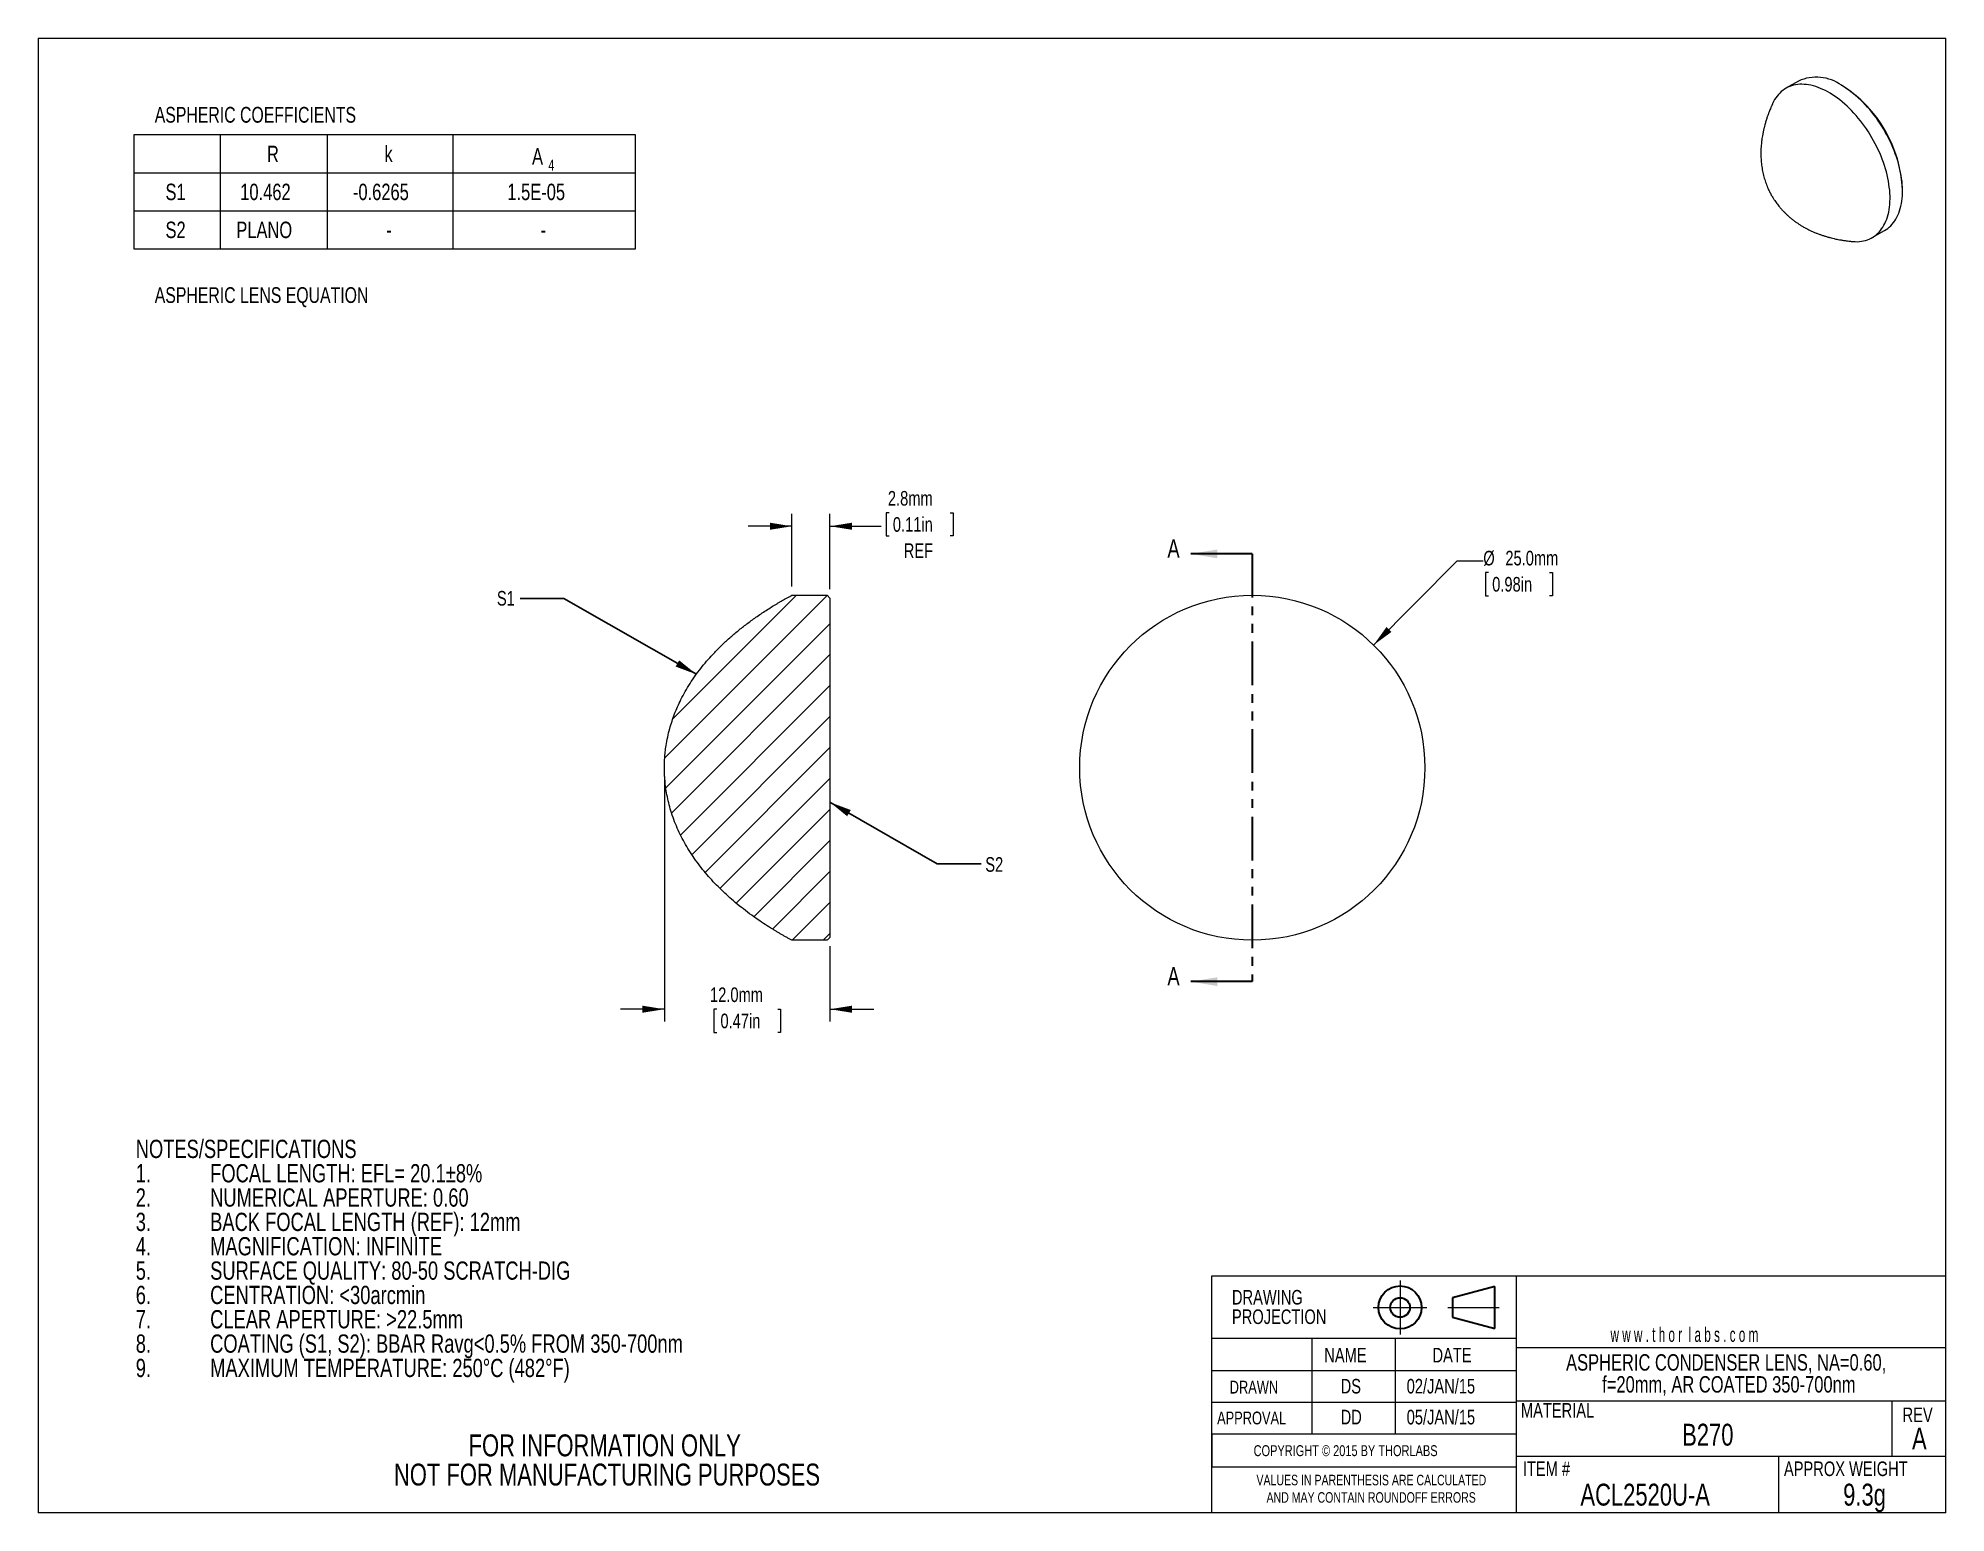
# Model space of a CAD drawing. Header units: millimetres. Extents: x 2 to 278, y 1 to 215.
import ezdxf

# ---------------------------------------------------------------- set-up
doc = ezdxf.new("R2010")
doc.units = ezdxf.units.MM
doc.header["$PDSIZE"] = -1
doc.linetypes.add('CENTERX2', pattern=[20.32, 12.7, -2.54, 2.54, -2.54])
doc.linetypes.add('PHANTOM', pattern=[12.7, 6.35, -1.27, 1.27, -1.27, 1.27, -1.27])
doc.styles.add('SLDTEXTSTYLE0', font='TXT', dxfattribs={"width": 0.75})
doc.styles.add('SLDTEXTSTYLE1', font='TXT', dxfattribs={"width": 0.6})
doc.dimstyles.new('SLDDIMSTYLE0', dxfattribs={"dimtxt": 2.116667, "dimasz": 3.175, "dimexe": 0, "dimexo": 0.0625, "dimgap": 0.529167, "dimtad": 0, "dimtih": 1, "dimtoh": 1, "dimdec": 1, "dimlfac": 0.5, "dimrnd": 1e-09, "dimzin": 4, "dimdsep": 46, "dimtxsty": 'SLDTEXTSTYLE0', "dimsah": 1, "dimcen": 0, "dimadec": 0, "dimazin": 1, "dimtfac": 1, "dimtdec": 1, "dimtofl": 0, "dimtmove": 0, "dimatfit": 3, "dimfxl": 1, "dimfrac": 2, "dimtolj": 1, "dimtzin": 12, "dimarcsym": 0})
doc.dimstyles.new('SLDDIMSTYLE1', dxfattribs={"dimtxt": 2.116667, "dimasz": 3.175, "dimexe": 0, "dimexo": 0.0625, "dimgap": 0.529167, "dimtad": 0, "dimtih": 1, "dimtoh": 1, "dimdec": 1, "dimlfac": 0.5, "dimrnd": 1e-09, "dimzin": 4, "dimdsep": 46, "dimtxsty": 'SLDTEXTSTYLE0', "dimsah": 1, "dimcen": 0.09, "dimadec": 0, "dimazin": 1, "dimtfac": 1, "dimtdec": 1, "dimtmove": 0, "dimatfit": 0, "dimfxl": 1, "dimfrac": 2, "dimtolj": 1, "dimtzin": 12, "dimarcsym": 0})
doc.dimstyles.new('SLDDIMSTYLE2', dxfattribs={"dimtxt": 2.116667, "dimasz": 3.175, "dimexe": 0, "dimexo": 0.0625, "dimgap": 0.529167, "dimtad": 0, "dimtih": 1, "dimtoh": 1, "dimdec": 1, "dimlfac": 0.5, "dimrnd": 1e-09, "dimzin": 12, "dimdsep": 46, "dimtxsty": 'SLDTEXTSTYLE0', "dimsah": 1, "dimcen": 0.09, "dimadec": 0, "dimazin": 3, "dimtfac": 1, "dimtdec": 1, "dimtmove": 0, "dimatfit": 0, "dimfxl": 1, "dimfrac": 2, "dimtolj": 1, "dimtzin": 12, "dimarcsym": 0})
doc.dimstyles.new('SLDDIMSTYLE3', dxfattribs={"dimtxt": 0.18, "dimasz": 3.175, "dimexe": 0, "dimexo": 0.0625, "dimgap": 0, "dimtad": 0, "dimtih": 1, "dimtoh": 1, "dimdec": 0, "dimrnd": 1e-09, "dimzin": 0, "dimdsep": 46, "dimtxsty": 'Standard', "dimsah": 1, "dimcen": 0.09, "dimadec": 0, "dimazin": 0, "dimtfac": 3.175, "dimtdec": 0, "dimtofl": 0, "dimtmove": 0, "dimatfit": 3, "dimfxl": 1, "dimfrac": 2, "dimtolj": 1, "dimtzin": 0, "dimarcsym": 0})

# ---------------------------------------------------------------- blocks, each defined once
blk = doc.blocks.new('Third Angle Projection Block')
at = {"color": 7, "linetype": 'CENTERX2', "lineweight": 0}
for p, q in [((101.48, 23.81), (101.48, 14.07)), ((96.6, 18.94), (106.35, 18.94)), ((110.14, 18.94), (119.45, 18.94))]:
    blk.add_line(p, q, dxfattribs=at)
at = {"color": 7, "linetype": 'Continuous', "lineweight": 30}
for p, q in [((118.62, 22.75), (111, 20.71)), ((118.62, 15.13), (118.62, 22.75)), ((111, 20.71), (111, 17.17)), ((111, 17.17), (118.62, 15.13))]:
    blk.add_line(p, q, dxfattribs=at)
for radius in [3.9, 1.77]:
    blk.add_circle((101.48, 18.94), radius, dxfattribs=at)
at = {"color": 7, "linetype": 'Continuous', "lineweight": 0}
blk.add_point((101.48, 18.94), dxfattribs=at)
blk = doc.blocks.new('SW_NOTE_0')
at = {"color": 0, "linetype": 'Continuous', "lineweight": 0, "attachment_point": 1, "style": 'SLDTEXTSTYLE0'}
for s, insert, char_height in [('NOTES/SPECIFICATIONS', (0, 3.41), 2.6458), ('1.', (0, -0.12), 2.646), ('FOCAL LENGTH: EFL= 20.1±8%', (10.78, -0.12), 2.6458), ('2.', (0, -3.64), 2.646), ('NUMERICAL APERTURE: 0.60', (10.78, -3.64), 2.6458), ('3.', (0, -7.17), 2.646), ('BACK FOCAL LENGTH (REF): 12mm', (10.78, -7.17), 2.6458), ('4.', (0, -10.7), 2.646), ('MAGNIFICATION: INFINITE', (10.78, -10.7), 2.6458), ('5.', (0, -14.23), 2.646), ('SURFACE QUALITY: 80-50 SCRATCH-DIG', (10.78, -14.23), 2.6458), ('6.', (0, -17.76), 2.646), ('CENTRATION: <30arcmin', (10.78, -17.76), 2.6458), ('7.', (0, -21.28), 2.646), ('CLEAR APERTURE: >22.5mm', (10.78, -21.28), 2.6458), ('8.', (0, -24.81), 2.646), ('COATING (S1, S2): BBAR Ravg<0.5% FROM 350-700nm', (10.78, -24.81), 2.6458), ('9.', (0, -28.34), 2.646), ('MAXIMUM TEMPERATURE: 250°C (482°F)', (10.78, -28.34), 2.6458)]:
    blk.add_mtext(s, dxfattribs=dict(at, insert=insert, char_height=char_height))
blk = doc.blocks.new('SW_NOTE_1')
at = {"color": 0, "linetype": 'Continuous', "lineweight": 0, "char_height": 1.524, "attachment_point": 2, "style": 'SLDTEXTSTYLE0'}
for s, insert in [('VALUES IN PARENTHESIS ARE CALCULATED', (19.91, 1.96)), ('AND MAY CONTAIN ROUNDOFF ERRORS', (19.88, -0.56))]:
    blk.add_mtext(s, dxfattribs=dict(at, insert=insert))
blk = doc.blocks.new('SW_NOTE_2')
at = {"color": 0, "linetype": 'Continuous', "lineweight": 0, "char_height": 2.117, "attachment_point": 1, "style": 'SLDTEXTSTYLE0'}
for s, insert in [('DRAWING', (0, 2.73)), ('PROJECTION', (0, -0.09))]:
    blk.add_mtext(s, dxfattribs=dict(at, insert=insert))
blk = doc.blocks.new('SW_NOTE_3')
at = {"color": 0, "linetype": 'Continuous', "lineweight": 0, "char_height": 3.175, "attachment_point": 2, "style": 'SLDTEXTSTYLE0'}
for s, insert in [('FOR INFORMATION ONLY', (25.05, 4.09)), ('NOT FOR MANUFACTURING PURPOSES', (25.38, -0.14))]:
    blk.add_mtext(s, dxfattribs=dict(at, insert=insert))
blk = doc.blocks.new('SW_NOTE_4')
at = {"color": 0, "linetype": 'Continuous', "lineweight": 0, "char_height": 2.3813, "attachment_point": 2, "style": 'SLDTEXTSTYLE0'}
for s, insert in [('ASPHERIC CONDENSER LENS, NA=0.60,', (28.65, 3.07)), ('f=20mm, AR COATED 350-700nm', (29.04, -0.11))]:
    blk.add_mtext(s, dxfattribs=dict(at, insert=insert))
blk = doc.blocks.new('SW_TABLEANNOTATION_0')
at = {"color": 0, "linetype": 'Continuous', "lineweight": 0}
for p, q in [((0, 0), (0, -16.5)), ((72.68, 0), (0, 0)), ((12.5, 0), (12.5, -16.5)), ((27.99, 0), (27.99, -16.5)), ((46.21, 0), (46.21, -16.5)), ((72.68, -16.5), (72.68, 0)), ((0, -5.5), (72.68, -5.5)), ((0, -11), (72.68, -11)), ((0, -16.5), (72.68, -16.5))]:
    blk.add_line(p, q, dxfattribs=at)
at = {"color": 0, "linetype": 'Continuous', "lineweight": 0, "attachment_point": 1, "style": 'SLDTEXTSTYLE0'}
for s, insert, char_height in [('R', (19.28, -1.57), 2.38), ('k', (36.31, -1.57), 2.38), ('A', (57.69, -1.92), 2.38), ('4', (60.04, -3.59), 1.59), ('S1', (4.58, -7.07), 2.381), ('10.462', (15.41, -7.07), 2.381), ('-0.6265', (31.74, -7.07), 2.381), ('1.5E-05', (54.11, -7.07), 2.381), ('S2', (4.58, -12.57), 2.381), ('PLANO', (14.84, -12.57), 2.381), ('-', (36.57, -12.57), 2.38), ('-', (58.92, -12.57), 2.38)]:
    blk.add_mtext(s, dxfattribs=dict(at, insert=insert, char_height=char_height))
blk = doc.blocks.new('_D')
at = {"color": 7, "linetype": 'Continuous', "lineweight": 0}
for p, q in [((195.07, 126.68), (207.16, 138.91)), ((207.16, 138.91), (210.97, 138.91)), ((211.72, 137.19), (211.29, 137.19)), ((211.29, 137.19), (211.29, 133.82)), ((220.55, 137.19), (220.98, 137.19)), ((220.98, 137.19), (220.98, 133.82)), ((211.29, 133.82), (211.72, 133.82)), ((220.98, 133.82), (220.55, 133.82))]:
    blk.add_line(p, q, dxfattribs=at)
blk.add_solid([(195.07, 126.68), (197.66, 128.58), (196.94, 129.29)], dxfattribs=at)
at = {"color": 7, "linetype": 'Continuous', "lineweight": 0, "char_height": 2.117, "attachment_point": 1, "style": 'SLDTEXTSTYLE0'}
for s, insert in [('%%c', (210.97, 140.34)), ('25.0mm', (214.17, 140.34)), ('0.98in', (212.26, 136.55))]:
    blk.add_mtext(s, dxfattribs=dict(at, insert=insert))
blk = doc.blocks.new('_D_1')
at = {"color": 7, "linetype": 'Continuous', "lineweight": 0}
for p, q in [((92.31, 107.63), (92.31, 72.12)), ((116.31, 83.03), (116.31, 72.12)), ((92.31, 73.9), (85.96, 73.9)), ((99.9, 73.9), (99.47, 73.9)), ((99.47, 73.9), (99.47, 70.53)), ((108.73, 73.9), (109.16, 73.9)), ((109.16, 73.9), (109.16, 70.53)), ((116.31, 73.9), (122.66, 73.9)), ((99.47, 70.53), (99.9, 70.53)), ((109.16, 70.53), (108.73, 70.53))]:
    blk.add_line(p, q, dxfattribs=at)
for points in [[(92.31, 73.9), (89.14, 74.41), (89.14, 73.39)], [(116.31, 73.9), (119.49, 73.39), (119.49, 74.41)]]:
    blk.add_solid(points, dxfattribs=at)
at = {"color": 7, "linetype": 'Continuous', "lineweight": 0, "char_height": 2.117, "attachment_point": 1, "style": 'SLDTEXTSTYLE0'}
for s, insert in [('12.0mm', (98.93, 77.06)), ('0.47in', (100.44, 73.26))]:
    blk.add_mtext(s, dxfattribs=dict(at, insert=insert))
blk = doc.blocks.new('_D_2')
at = {"color": 7, "linetype": 'Continuous', "lineweight": 0}
for p, q in [((110.79, 143.9), (104.44, 143.9)), ((110.79, 135.17), (110.79, 145.68)), ((116.31, 134.77), (116.31, 145.68)), ((116.31, 143.9), (123.71, 143.9)), ((124.89, 145.85), (124.46, 145.85)), ((124.46, 145.85), (124.46, 142.49)), ((133.72, 145.85), (134.15, 145.85)), ((134.15, 145.85), (134.15, 142.49)), ((124.46, 142.49), (124.89, 142.49)), ((134.15, 142.49), (133.72, 142.49))]:
    blk.add_line(p, q, dxfattribs=at)
for points in [[(110.79, 143.9), (107.62, 144.41), (107.62, 143.39)], [(116.31, 143.9), (119.49, 143.39), (119.49, 144.41)]]:
    blk.add_solid(points, dxfattribs=at)
at = {"color": 7, "linetype": 'Continuous', "lineweight": 0, "char_height": 2.117, "attachment_point": 1, "style": 'SLDTEXTSTYLE0'}
for s, insert in [('2.8mm', (124.7, 149.01)), ('0.11in', (125.42, 145.22)), ('REF', (127, 141.42))]:
    blk.add_mtext(s, dxfattribs=dict(at, insert=insert))

msp = doc.modelspace()

# ---------------------------------------------------------------- hatches: boundary and pattern name
at = {"linetype": 'Continuous', "lineweight": 0}
h = msp.add_hatch(dxfattribs=at)
h.set_pattern_fill('ANSI31', style=0)
edge = h.paths.add_edge_path(flags=0)
edge.add_line((115.91, 133.9), (110.79, 133.9))
edge.add_spline(control_points=[(110.79, 133.9), (110.69, 133.84), (110.48, 133.73), (109.9, 133.41), (108.98, 132.89), (107.63, 132.08), (106.25, 131.19), (104.86, 130.21), (103.76, 129.37), (102.88, 128.67), (101.82, 127.77), (100.78, 126.83), (99.79, 125.84), (98.8, 124.76), (98.03, 123.86), (97.29, 122.93), (96.6, 121.96), (95.98, 121.03), (95.4, 120.08), (94.87, 119.1), (94.37, 118.09), (93.93, 117.07), (93.58, 116.15), (93.32, 115.36), (93.08, 114.56), (92.91, 113.88), (92.75, 113.2), (92.62, 112.51), (92.54, 111.97), (92.46, 111.39), (92.4, 110.87), (92.36, 110.26), (92.33, 109.79), (92.32, 109.26), (92.31, 109.02), (92.31, 108.9)], knot_values=[0.065228, 0.065228, 0.065228, 0.065228, 0.065228, 0.079767, 0.094306, 0.123383, 0.181538, 0.239692, 0.26877, 0.297847, 0.326924, 0.356001, 0.414156, 0.443233, 0.47231, 0.508743, 0.53782, 0.566897, 0.595974, 0.625052, 0.654129, 0.683206, 0.712283, 0.741361, 0.755899, 0.770438, 0.799515, 0.814054, 0.828592, 0.843131, 0.85767, 0.872208, 0.886747, 0.901286, 0.915824, 0.915824, 0.915824, 0.915824, 0.915824], weights=[1, 1, 1, 1, 1, 1, 1, 1, 1, 1, 1, 1, 1, 1, 1, 1, 1, 1, 1, 1, 1, 1, 1, 1, 1, 1, 1, 1, 1, 1, 1, 1, 1, 1, 1, 1], degree=4, periodic=0)
edge.add_spline(control_points=[(92.31, 108.9), (92.31, 108.78), (92.32, 108.54), (92.33, 108), (92.36, 107.54), (92.4, 106.93), (92.46, 106.4), (92.54, 105.83), (92.62, 105.29), (92.75, 104.6), (92.91, 103.92), (93.08, 103.24), (93.32, 102.44), (93.58, 101.64), (93.93, 100.73), (94.37, 99.7), (94.87, 98.7), (95.4, 97.72), (95.98, 96.76), (96.6, 95.83), (97.29, 94.87), (98.03, 93.93), (98.8, 93.03), (99.79, 91.95), (100.78, 90.97), (101.82, 90.02), (102.88, 89.12), (103.76, 88.42), (104.86, 87.58), (106.25, 86.61), (107.63, 85.71), (108.98, 84.9), (109.9, 84.38), (110.48, 84.07), (110.69, 83.95), (110.79, 83.9)], knot_values=[0.065228, 0.065228, 0.065228, 0.065228, 0.065228, 0.079767, 0.094306, 0.108844, 0.123383, 0.137922, 0.15246, 0.166999, 0.181538, 0.210615, 0.225153, 0.239692, 0.268769, 0.297847, 0.326924, 0.356001, 0.385078, 0.414156, 0.443233, 0.47231, 0.508742, 0.53782, 0.566897, 0.625051, 0.654129, 0.683206, 0.712283, 0.741361, 0.799515, 0.85767, 0.886747, 0.901286, 0.915824, 0.915824, 0.915824, 0.915824, 0.915824], weights=[1, 1, 1, 1, 1, 1, 1, 1, 1, 1, 1, 1, 1, 1, 1, 1, 1, 1, 1, 1, 1, 1, 1, 1, 1, 1, 1, 1, 1, 1, 1, 1, 1, 1, 1, 1], degree=4, periodic=0)
edge.add_line((110.79, 83.9), (115.91, 83.9))
edge.add_line((115.91, 83.9), (116.31, 84.3))
edge.add_line((116.31, 84.3), (116.31, 133.5))
edge.add_line((116.31, 133.5), (115.91, 133.9))

# ---------------------------------------------------------------- linework, layer by layer
at = {"color": 7, "linetype": 'Continuous', "lineweight": 0}
for p, q in [((1.58, 214.65), (277.99, 214.65)), ((1.58, 214.65), (1.58, 0.9)), ((277.99, 0.9), (277.99, 214.65)), ((256.62, 208.42), (254.81, 207.38)), ((263.02, 207.72), (262.87, 207.8)), ((271.71, 192.5), (271.71, 192.66)), ((267.31, 185.73), (269.12, 186.77)), ((110.79, 133.9), (115.91, 133.9)), ((115.91, 133.9), (116.31, 133.5)), ((116.31, 133.5), (116.31, 84.3)), ((115.91, 83.9), (110.79, 83.9)), ((116.31, 84.3), (115.91, 83.9)), ((277.99, 35.24), (277.99, 50.03)), ((171.63, 7.56), (171.63, 35.24)), ((171.63, 35.24), (215.74, 35.24)), ((215.74, 35.24), (215.74, 0.9)), ((215.74, 35.24), (277.99, 35.24)), ((171.63, 12.3), (171.63, 26.17)), ((171.63, 0.9), (171.63, 26.17)), ((215.74, 26.17), (171.63, 26.17)), ((186.13, 26.17), (186.13, 12.3)), ((198.21, 26.17), (198.21, 12.3)), ((215.74, 24.89), (277.99, 24.89)), ((215.74, 21.49), (171.63, 21.49)), ((215.74, 16.92), (171.63, 16.92)), ((215.74, 17.16), (277.99, 17.16)), ((270.17, 17.16), (270.17, 9.14)), ((215.74, 12.3), (171.63, 12.3)), ((171.63, 12.3), (171.63, 7.56)), ((215.74, 9.14), (277.99, 9.14)), ((253.75, 9.14), (253.75, 0.9)), ((171.63, 7.56), (215.74, 7.56)), ((277.99, 0.9), (1.58, 0.9))]:
    msp.add_line(p, q, dxfattribs=at)
at = {"color": 7, "linetype": 'Continuous', "lineweight": 30}
for p, q in [((177.5, 139.9), (168.61, 139.9)), ((177.5, 77.9), (168.61, 77.9))]:
    msp.add_line(p, q, dxfattribs=at)
at = {"color": 7, "linetype": 'PHANTOM', "lineweight": 30}
msp.add_line((177.5, 139.9), (177.5, 77.9), dxfattribs=at)
at = {"color": 7, "linetype": 'Continuous', "lineweight": 0, "flags": 128}
for points in [[(264.48, 185.17), (264.51, 185.17), (264.83, 185.15), (265.15, 185.14), (265.46, 185.16), (265.76, 185.2), (266.06, 185.25), (266.34, 185.32), (266.62, 185.41), (266.89, 185.52), (267.15, 185.64), (267.41, 185.78), (267.65, 185.94), (267.88, 186.12), (268.1, 186.31), (268.31, 186.52), (268.5, 186.75), (268.69, 186.99), (268.86, 187.25), (269.02, 187.52), (269.17, 187.8), (269.3, 188.1), (269.42, 188.42), (269.53, 188.74), (269.63, 189.08), (269.71, 189.43), (269.77, 189.8), (269.83, 190.17), (269.87, 190.55), (269.89, 190.95), (269.9, 191.35), (269.9, 191.76), (269.88, 192.18), (269.85, 192.6), (269.8, 193.03), (269.74, 193.47), (269.67, 193.91), (269.58, 194.36), (269.48, 194.81), (269.37, 195.26), (269.24, 195.72), (269.1, 196.17), (268.94, 196.63), (268.78, 197.09), (268.6, 197.54), (268.41, 198), (268.2, 198.45), (267.99, 198.9), (267.76, 199.34), (267.53, 199.78), (267.28, 200.22), (267.03, 200.65), (266.76, 201.07), (266.48, 201.48), (266.2, 201.89), (265.91, 202.29), (265.61, 202.68), (265.3, 203.06), (264.99, 203.43), (264.67, 203.79), (264.34, 204.14), (264.01, 204.47), (263.68, 204.8), (263.34, 205.1), (262.99, 205.4), (262.65, 205.68), (262.3, 205.95), (261.95, 206.2), (261.59, 206.44), (261.24, 206.66), (260.89, 206.86), (260.53, 207.05), (260.18, 207.22), (259.83, 207.37), (259.48, 207.51), (259.13, 207.63), (258.79, 207.73), (258.45, 207.81), (258.11, 207.88), (257.78, 207.92), (257.46, 207.95), (257.14, 207.96), (256.82, 207.96), (256.52, 207.93), (256.22, 207.89), (255.92, 207.82), (255.64, 207.74), (255.37, 207.65), (255.1, 207.53), (254.84, 207.4), (254.6, 207.25), (254.36, 207.08), (254.14, 206.89), (253.92, 206.69), (253.72, 206.47), (253.53, 206.24), (253.35, 205.99), (253.18, 205.73), (253.03, 205.45), (252.91, 205.2)], [(269.12, 186.77), (269.34, 186.91), (269.57, 187.07), (269.8, 187.26), (270.01, 187.46), (270.22, 187.68), (270.41, 187.91), (270.59, 188.16), (270.75, 188.43), (270.91, 188.7), (271.05, 189), (271.18, 189.3), (271.29, 189.62), (271.39, 189.96), (271.48, 190.3), (271.55, 190.66), (271.61, 191.03), (271.66, 191.41), (271.69, 191.79), (271.71, 192.19), (271.71, 192.6), (271.7, 193.01), (271.68, 193.43), (271.64, 193.86), (271.58, 194.3), (271.52, 194.74), (271.44, 195.18), (271.34, 195.63), (271.23, 196.08), (271.11, 196.53), (270.98, 196.99), (270.83, 197.45), (270.67, 197.9), (270.5, 198.36), (270.31, 198.81), (270.12, 199.27), (269.91, 199.72), (269.69, 200.16), (269.46, 200.61), (269.22, 201.04), (268.97, 201.48), (268.7, 201.9), (268.43, 202.32), (268.15, 202.73), (267.87, 203.14), (267.57, 203.53), (267.27, 203.92), (266.96, 204.29), (266.64, 204.66), (266.32, 205.01), (265.99, 205.35), (265.66, 205.68), (265.32, 206), (264.98, 206.3), (264.63, 206.59), (264.28, 206.86), (263.93, 207.12), (263.58, 207.36), (263.23, 207.59), (262.87, 207.81)]]:
    msp.add_lwpolyline(points, dxfattribs=at)
at = {"color": 7, "linetype": 'Continuous', "lineweight": 0}
msp.add_circle((177.5, 108.9), 25, dxfattribs=at)
for centre, radius, start, end in [((259.21, 202.72), 6.27, 54.2772, 114.4124), ((252.85, 191.81), 18.88, 2.57, 57.43)]:
    msp.add_arc(centre, radius, start, end, dxfattribs=at)
for points, knots in [([(252.91, 205.2), (252.89, 205.17), (252.86, 205.09), (252.81, 204.98), (252.75, 204.85), (252.69, 204.7), (252.6, 204.5), (252.5, 204.26), (252.37, 203.93), (252.23, 203.55), (252.07, 203.1), (251.91, 202.6), (251.78, 202.12), (251.66, 201.66), (251.55, 201.2), (251.46, 200.75), (251.38, 200.29), (251.31, 199.84), (251.26, 199.37), (251.22, 198.87), (251.19, 198.38), (251.18, 197.87), (251.2, 197.38), (251.22, 196.91), (251.26, 196.47), (251.32, 196.04), (251.39, 195.6), (251.47, 195.18), (251.57, 194.76), (251.68, 194.35), (251.8, 193.95), (251.94, 193.56), (252.09, 193.19), (252.24, 192.84), (252.37, 192.54), (252.5, 192.28), (252.63, 192.03), (252.73, 191.86), (252.78, 191.77)], [0, 0, 0, 0, 0.008266, 0.017554, 0.02804, 0.0406, 0.053288, 0.075673, 0.098166, 0.130946, 0.165938, 0.202781, 0.244214, 0.275207, 0.3075, 0.345973, 0.375587, 0.407607, 0.44466, 0.477745, 0.513983, 0.550331, 0.586902, 0.618451, 0.649729, 0.681085, 0.712117, 0.742682, 0.772822, 0.802638, 0.83216, 0.861282, 0.889782, 0.917042, 0.94145, 0.958872, 0.978235, 1, 1, 1, 1]), ([(252.78, 191.77), (252.86, 191.64), (252.97, 191.45), (253.14, 191.19), (253.29, 190.96), (253.48, 190.69), (253.69, 190.42), (253.92, 190.14), (254.17, 189.85), (254.43, 189.57), (254.71, 189.28), (255, 189), (255.31, 188.73), (255.64, 188.45), (255.98, 188.19), (256.34, 187.93), (256.71, 187.68), (257.09, 187.44), (257.49, 187.21), (257.91, 186.99), (258.33, 186.78), (258.76, 186.58), (259.19, 186.4), (259.62, 186.24), (260.03, 186.09), (260.46, 185.95), (260.9, 185.82), (261.35, 185.7), (261.83, 185.58), (262.31, 185.48), (262.81, 185.39), (263.21, 185.32), (263.58, 185.27), (263.87, 185.23), (264.11, 185.21), (264.26, 185.19), (264.38, 185.18), (264.45, 185.17), (264.48, 185.17)], [0, 0, 0, 0, 0.032467, 0.045503, 0.067209, 0.089813, 0.114162, 0.139709, 0.166241, 0.193591, 0.221637, 0.250302, 0.279611, 0.309627, 0.340345, 0.371606, 0.402977, 0.434717, 0.467843, 0.501823, 0.535722, 0.56962, 0.604544, 0.635292, 0.667743, 0.699045, 0.733953, 0.768071, 0.80013, 0.84233, 0.875536, 0.910327, 0.932866, 0.958837, 0.972529, 0.985152, 0.99435, 1, 1, 1, 1]), ([(92.31, 108.9), (92.32, 109.04), (92.32, 109.35), (92.33, 109.81), (92.36, 110.28), (92.39, 110.73), (92.44, 111.19), (92.49, 111.65), (92.6, 112.36), (92.78, 113.34), (93.07, 114.53), (93.41, 115.65), (93.79, 116.71), (94.22, 117.75), (94.73, 118.84), (95.33, 119.96), (96.02, 121.11), (96.77, 122.22), (97.58, 123.3), (98.43, 124.34), (99.38, 125.4), (100.44, 126.49), (101.62, 127.59), (102.84, 128.64), (104.1, 129.64), (105.44, 130.63), (106.87, 131.59), (107.98, 132.29), (108.72, 132.73), (109.06, 132.93), (109.4, 133.13), (109.75, 133.32), (110.1, 133.52), (110.46, 133.72), (110.69, 133.84), (110.79, 133.9)], [0, 0, 0, 0, 0.013263, 0.028434, 0.042016, 0.056212, 0.070296, 0.084242, 0.098393, 0.136996, 0.175619, 0.210109, 0.244607, 0.279101, 0.313597, 0.354662, 0.395727, 0.436793, 0.477859, 0.518924, 0.559994, 0.609267, 0.658557, 0.707821, 0.757108, 0.806413, 0.860559, 0.914907, 0.927102, 0.93918, 0.951136, 0.96323, 0.97598, 0.988887, 1, 1, 1, 1]), ([(110.79, 83.9), (110.67, 83.97), (110.4, 84.11), (109.99, 84.33), (109.58, 84.56), (109.19, 84.79), (108.79, 85.02), (108.4, 85.26), (107.78, 85.64), (106.93, 86.17), (105.82, 86.91), (104.66, 87.74), (103.46, 88.65), (102.34, 89.57), (101.3, 90.5), (100.33, 91.42), (99.39, 92.38), (98.49, 93.38), (97.64, 94.42), (96.84, 95.49), (96.08, 96.6), (95.38, 97.75), (94.75, 98.93), (94.17, 100.14), (93.67, 101.39), (93.26, 102.61), (92.93, 103.8), (92.68, 104.96), (92.53, 105.85), (92.45, 106.47), (92.42, 106.81), (92.39, 107.16), (92.36, 107.51), (92.34, 107.85), (92.32, 108.21), (92.32, 108.56), (92.31, 108.79), (92.31, 108.9)], [0, 0, 0, 0, 0.013022, 0.028049, 0.042422, 0.056245, 0.070137, 0.084201, 0.098332, 0.137039, 0.17558, 0.221656, 0.267599, 0.313619, 0.354677, 0.395751, 0.436812, 0.477883, 0.518947, 0.560014, 0.601079, 0.642144, 0.683209, 0.724274, 0.765336, 0.8064, 0.842545, 0.878691, 0.914862, 0.925486, 0.935987, 0.946832, 0.957552, 0.96774, 0.978789, 0.990276, 1, 1, 1, 1])]:
    msp.add_open_spline(points, degree=3, knots=knots, dxfattribs=at)
at = {"color": 7, "linetype": 'Continuous', "lineweight": 30}
for points in [[(168.61, 139.9), (172.42, 139.26), (172.42, 140.53)], [(168.61, 77.9), (172.42, 77.26), (172.42, 78.53)]]:
    msp.add_solid(points, dxfattribs=at)

# ---------------------------------------------------------------- block references
at = {"color": 7, "linetype": 'Continuous', "lineweight": 0}
for name, p in [('SW_TABLEANNOTATION_0', (15.45, 200.62)), ('SW_NOTE_0', (15.72, 51.57)), ('SW_NOTE_2', (174.55, 30.48)), ('SW_NOTE_4', (217.51, 20.83)), ('SW_NOTE_3', (58.62, 8.18)), ('SW_NOTE_1', (174.84, 4.46))]:
    msp.add_blockref(name, p, dxfattribs=at)
at = {"color": 7, "linetype": 'Continuous', "xscale": 0.8, "yscale": 0.8, "zscale": 0.8}
msp.add_blockref('Third Angle Projection Block', (117.73, 15.52), dxfattribs=at)

# ---------------------------------------------------------------- texts
at = {"color": 7, "linetype": 'Continuous', "lineweight": 0}
for s, insert, char_height, attachment_point, style in [('ASPHERIC COEFFICIENTS', (18.47, 204.68), 2.286, 1, 'SLDTEXTSTYLE0'), ('ASPHERIC LENS EQUATION', (18.47, 178.55), 2.286, 1, 'SLDTEXTSTYLE0'), ('S1', (68.05, 134.52), 2.117, 1, 'SLDTEXTSTYLE0'), ('S2', (138.81, 95.94), 2.117, 1, 'SLDTEXTSTYLE0'), ('w w w . t h o r  l a b s . c o m', (229.4, 27.8), 2.1167, 1, 'SLDTEXTSTYLE1'), ('NAME', (187.93, 24.82), 2.117, 1, 'SLDTEXTSTYLE0'), ('DATE', (203.61, 24.82), 2.117, 1, 'SLDTEXTSTYLE0'), ('DRAWN', (174.23, 20.05), 1.852, 1, 'SLDTEXTSTYLE0'), ('DS', (190.3, 20.32), 2.117, 1, 'SLDTEXTSTYLE0'), ('02/JAN/15', (199.87, 20.32), 2.117, 1, 'SLDTEXTSTYLE0'), ('MATERIAL', (216.42, 16.82), 2.117, 1, 'SLDTEXTSTYLE0'), ('APPROVAL', (172.4, 15.58), 1.852, 1, 'SLDTEXTSTYLE0'), ('DD', (190.3, 15.84), 2.117, 1, 'SLDTEXTSTYLE0'), ('05/JAN/15', (199.87, 15.84), 2.117, 1, 'SLDTEXTSTYLE0'), ('B270', (243.5, 13.82), 3.175, 2, 'SLDTEXTSTYLE0'), ('REV', (271.72, 16.17), 2.117, 1, 'SLDTEXTSTYLE0'), ('A', (274.15, 13.26), 3.17, 2, 'SLDTEXTSTYLE0'), ('COPYRIGHT © 2015 BY THORLABS', (177.69, 10.71), 1.5875, 1, 'SLDTEXTSTYLE0'), ('ITEM #', (216.7, 8.35), 2.117, 1, 'SLDTEXTSTYLE0'), ('APPROX WEIGHT', (254.53, 8.35), 2.1167, 1, 'SLDTEXTSTYLE0'), ('ACL2520U-A', (234.42, 5.13), 3.175, 2, 'SLDTEXTSTYLE0'), ('9.3g', (266.21, 5.13), 3.175, 2, 'SLDTEXTSTYLE0')]:
    msp.add_mtext(s, dxfattribs=dict(at, insert=insert, char_height=char_height, attachment_point=attachment_point, style=style))
at = {"color": 7, "linetype": 'Continuous', "char_height": 2.65, "attachment_point": 1, "style": 'SLDTEXTSTYLE0'}
for insert in [(165.2, 142), (165.2, 80)]:
    msp.add_mtext('A', dxfattribs=dict(at, insert=insert))

# ---------------------------------------------------------------- dimensions: what is measured, and where the dimension line sits
at = {"color": 7, "linetype": 'Continuous', "lineweight": 0}
dim = msp.add_linear_dim(base=(116.31, 143.9), p1=(110.79, 133.9), p2=(116.31, 133.5), text='<>\\PREF', dimstyle='SLDDIMSTYLE2', dxfattribs=at)
dim.commit()
dim.dimension.update_dxf_attribs({"geometry": '_D_2', "text_midpoint": (129.3, 143.9), "dimtype": 160})
dim = msp.add_diameter_dim_2p(p1=(159.92, 91.12), p2=(195.07, 126.68), dimstyle='SLDDIMSTYLE0', dxfattribs=at)
dim.commit()
dim.dimension.update_dxf_attribs({"geometry": '_D', "text_midpoint": (217.95, 138.76), "dimtype": 163})
dim = msp.add_linear_dim(base=(116.31, 73.9), p1=(92.31, 108.9), p2=(116.31, 84.3), dimstyle='SLDDIMSTYLE1', dxfattribs=at)
dim.commit()
dim.dimension.update_dxf_attribs({"geometry": '_D_1', "text_midpoint": (104.31, 73.9), "dimtype": 160})

# ---------------------------------------------------------------- leaders
for points in [[(96.95, 122.44), (77.76, 133.42), (71.41, 133.42)], [(116.31, 103.9), (131.85, 94.97), (138.2, 94.97)]]:
    msp.add_leader(points, dimstyle='SLDDIMSTYLE3', dxfattribs=at)

doc.saveas('drawing.dxf')
